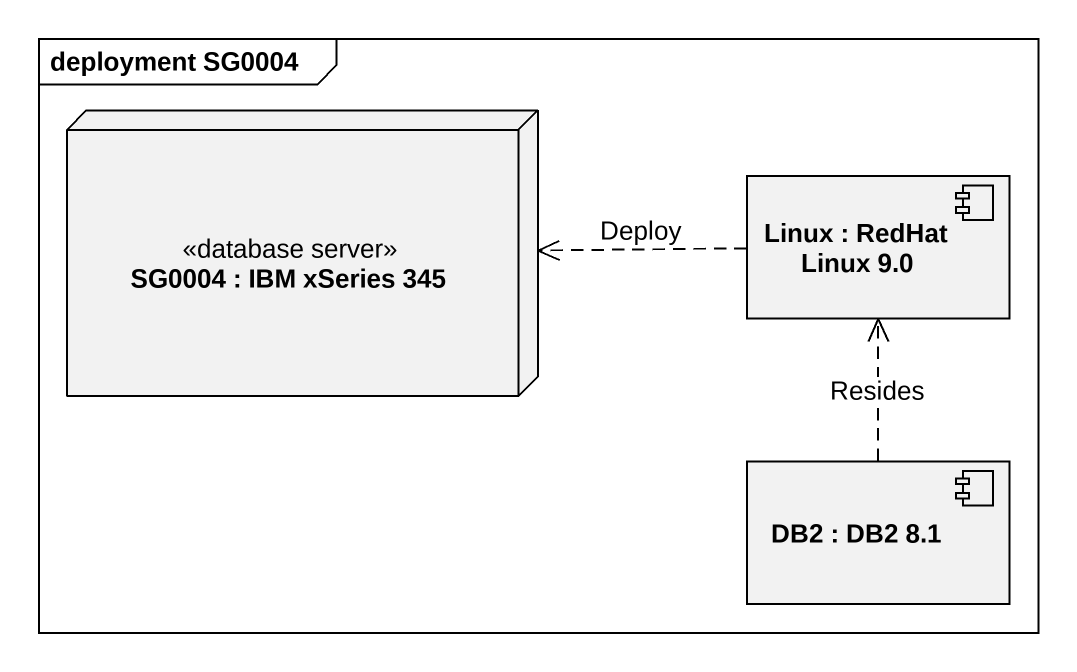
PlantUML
@startuml
mainframe deployment SG0004
node "SG0004 : IBM xSeries 345" as SG0004 <<database server>>
component "Linux : RedHat Linux 9.0" as Linux
component "DB2 : DB2 8.1" as DB2
Linux .left.> SG0004 : Deploy
DB2 .up.> Linux : Resides
@enduml
